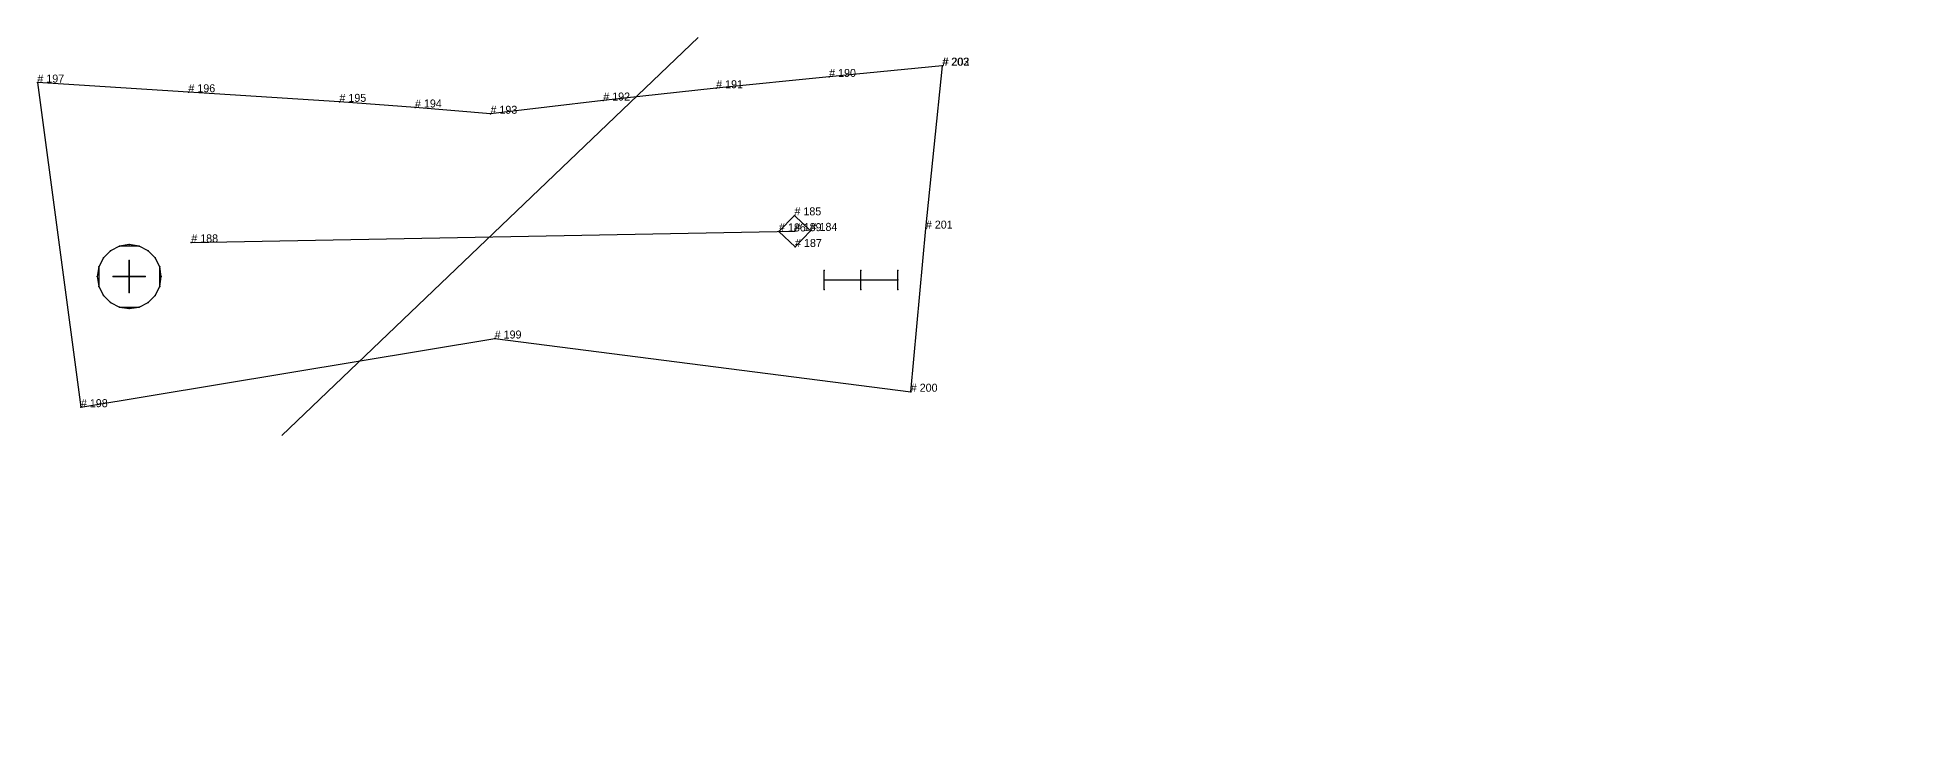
# Model space of a CAD drawing. Extents: x -129 to 180, y -125 to 336.
# Drawn here: x 104.1 to 162.5, y 105.5 to 127.4 of the extents above; entities that cross this region are included whole.
import ezdxf

# ---------------------------------------------------------------- set-up
doc = ezdxf.new("R2010")
doc.units = 0

# ---------------------------------------------------------------- blocks, each defined once
blk = doc.blocks.new('Pattern_70593_M')
at = {"layer": '1'}
blk.add_lwpolyline([(128.825912, 126.197311), (125.295685, 125.845482), (121.768074, 125.460693), (118.244019, 125.046967), (115.884834, 125.243057), (113.524025, 125.419121), (108.804405, 125.718277), (104.084702, 126.021439), (105.445122, 115.881523), (118.374977, 118.026825), (131.375854, 116.364624), (131.847931, 121.459541), (132.371124, 126.549431), (132.357147, 126.548172)], close=True, dxfattribs=at)
at = {"layer": '2'}
for p in [(128.825912, 126.197311), (128.825912, 126.197311), (132.357147, 126.548172), (132.357147, 126.548172), (132.371124, 126.549431), (132.371124, 126.549431), (104.084702, 126.021439), (104.084702, 126.021439), (108.804405, 125.718277), (108.804405, 125.718277), (125.295685, 125.845482), (125.295685, 125.845482), (113.524025, 125.419121), (113.524025, 125.419121), (115.884834, 125.243057), (115.884834, 125.243057), (118.244019, 125.046967), (118.244019, 125.046967), (121.768074, 125.460693), (121.768074, 125.460693), (127.742325, 121.874168), (127.742325, 121.874168), (106.955826, 120.95948), (106.955826, 120.95948), (106.955826, 120.95948), (106.955826, 120.95948), (108.893906, 121.028915), (108.893906, 121.028915), (127.257584, 121.37104), (127.257584, 121.37104), (127.751518, 121.380234), (127.751518, 121.380234), (128.245453, 121.389435), (128.245453, 121.389435), (128.245453, 121.389435), (128.245453, 121.389435), (131.847931, 121.459541), (131.847931, 121.459541), (106.955826, 120.45948), (106.955826, 120.45948), (127.760727, 120.886292), (127.760727, 120.886292), (105.955826, 119.95948), (105.955826, 119.95948), (106.455826, 119.95948), (106.455826, 119.95948), (106.455826, 119.95948), (106.455826, 119.95948), (107.455826, 119.95948), (107.455826, 119.95948), (107.955826, 119.95948), (107.955826, 119.95948), (128.666092, 120.156044), (128.666092, 120.156044), (128.666092, 119.856049), (128.666092, 119.856049), (129.816101, 120.156044), (129.816101, 120.156044), (130.966095, 120.156044), (130.966095, 120.156044), (130.966095, 119.856049), (130.966095, 119.856049), (106.955826, 119.45948), (106.955826, 119.45948), (106.955826, 119.45948), (106.955826, 119.45948), (128.666092, 119.556046), (128.666092, 119.556046), (129.816101, 119.556046), (129.816101, 119.556046), (130.966095, 119.556046), (130.966095, 119.556046), (106.955826, 118.95948), (106.955826, 118.95948), (118.374977, 118.026825), (118.374977, 118.026825), (131.375854, 116.364624), (131.375854, 116.364624), (105.445122, 115.881523), (105.445122, 115.881523)]:
    blk.add_point(p, dxfattribs=at)
at = {"layer": '3'}
for p in [(106.646805, 120.910545), (106.646805, 120.910545), (107.264847, 120.910545), (107.264847, 120.910545), (106.146805, 120.547264), (106.146805, 120.547264), (106.368042, 120.768501), (106.368042, 120.768501), (107.54361, 120.768501), (107.54361, 120.768501), (107.764847, 120.547264), (107.764847, 120.547264), (106.004761, 120.268501), (106.004761, 120.268501), (107.906891, 120.268501), (107.906891, 120.268501), (106.004761, 119.650459), (106.004761, 119.650459), (106.146805, 119.371696), (106.146805, 119.371696), (107.764847, 119.371696), (107.764847, 119.371696), (107.906891, 119.650459), (107.906891, 119.650459), (106.368042, 119.150459), (106.368042, 119.150459), (106.646805, 119.008415), (106.646805, 119.008415), (107.264847, 119.008415), (107.264847, 119.008415), (107.54361, 119.150459), (107.54361, 119.150459)]:
    blk.add_point(p, dxfattribs=at)
at = {"layer": '7'}
blk.add_line((111.720749, 114.998016), (124.735077, 127.43293), dxfattribs=at)
at = {"layer": '8'}
for points in [[(128.245453, 121.389435), (127.742325, 121.874168), (127.257584, 121.37104), (127.760727, 120.886292), (128.245453, 121.389435)], [(106.955826, 120.95948), (106.646805, 120.910545), (106.368042, 120.768501), (106.146805, 120.547264), (106.004761, 120.268501), (105.955826, 119.95948), (106.004761, 119.650459), (106.146805, 119.371696), (106.368042, 119.150459), (106.646805, 119.008415), (106.955826, 118.95948), (107.264847, 119.008415), (107.54361, 119.150459), (107.764847, 119.371696), (107.906891, 119.650459), (107.955826, 119.95948), (107.906891, 120.268501), (107.764847, 120.547264), (107.54361, 120.768501), (107.264847, 120.910545), (106.955826, 120.95948)], [(106.955826, 119.45948), (106.955826, 120.45948), (106.955826, 119.45948)], [(106.455826, 119.95948), (107.455826, 119.95948), (106.455826, 119.95948)]]:
    blk.add_lwpolyline(points, close=True, dxfattribs=at)
for points in [[(108.893906, 121.028915), (127.751518, 121.380234)], [(128.666092, 119.556046), (128.666092, 120.156044)], [(128.666092, 119.856049), (130.966095, 119.856049)], [(129.816101, 119.556046), (129.816101, 120.156044)], [(130.966095, 119.556046), (130.966095, 120.156044)]]:
    blk.add_lwpolyline(points, dxfattribs=at)
at = {"layer": '85'}
blk.add_lwpolyline([(106.646805, 120.910545), (106.368042, 120.768501), (106.146805, 120.547264), (106.004761, 120.268501), (106.004761, 119.650459), (106.146805, 119.371696), (106.368042, 119.150459), (106.646805, 119.008415), (107.264847, 119.008415), (107.54361, 119.150459), (107.764847, 119.371696), (107.906891, 119.650459), (107.906891, 120.268501), (107.764847, 120.547264), (107.54361, 120.768501), (107.264847, 120.910545)], close=True, dxfattribs=at)
blk.add_lwpolyline([(127.751518, 121.380234)], dxfattribs=at)
at = {"layer": '1'}
for s, p in [('# 203', (132.357147, 126.548172)), ('# 202', (132.371124, 126.549431)), ('# 197', (104.084702, 126.021439)), ('# 190', (128.825912, 126.197311)), ('# 196', (108.804405, 125.718277)), ('# 195', (113.524025, 125.419121)), ('# 192', (121.768074, 125.460693)), ('# 191', (125.295685, 125.845482)), ('# 194', (115.884834, 125.243057)), ('# 193', (118.244019, 125.046967)), ('# 201', (131.847931, 121.459541)), ('# 199', (118.374977, 118.026825)), ('# 200', (131.375854, 116.364624)), ('# 198', (105.445122, 115.881523))]:
    blk.add_text(s, height=0.25, dxfattribs=at).set_placement(p)
at = {"layer": '8'}
for s, p in [('# 185', (127.742325, 121.874168)), ('# 186', (127.257584, 121.37104)), ('# 189', (127.751518, 121.380234)), ('# 184', (128.245453, 121.389435)), ('# 184', (128.245453, 121.389435)), ('# 188', (108.893906, 121.028915)), ('# 187', (127.760727, 120.886292))]:
    blk.add_text(s, height=0.25, dxfattribs=at).set_placement(p)
at = {"layer": '85'}
blk.add_text('# 189', height=0.25, dxfattribs=at).set_placement((127.751518, 121.380234))

msp = doc.modelspace()

# ---------------------------------------------------------------- block references
at = {"layer": '1'}
msp.add_blockref('Pattern_70593_M', (0, 0), dxfattribs=at)

doc.saveas('drawing.dxf')
